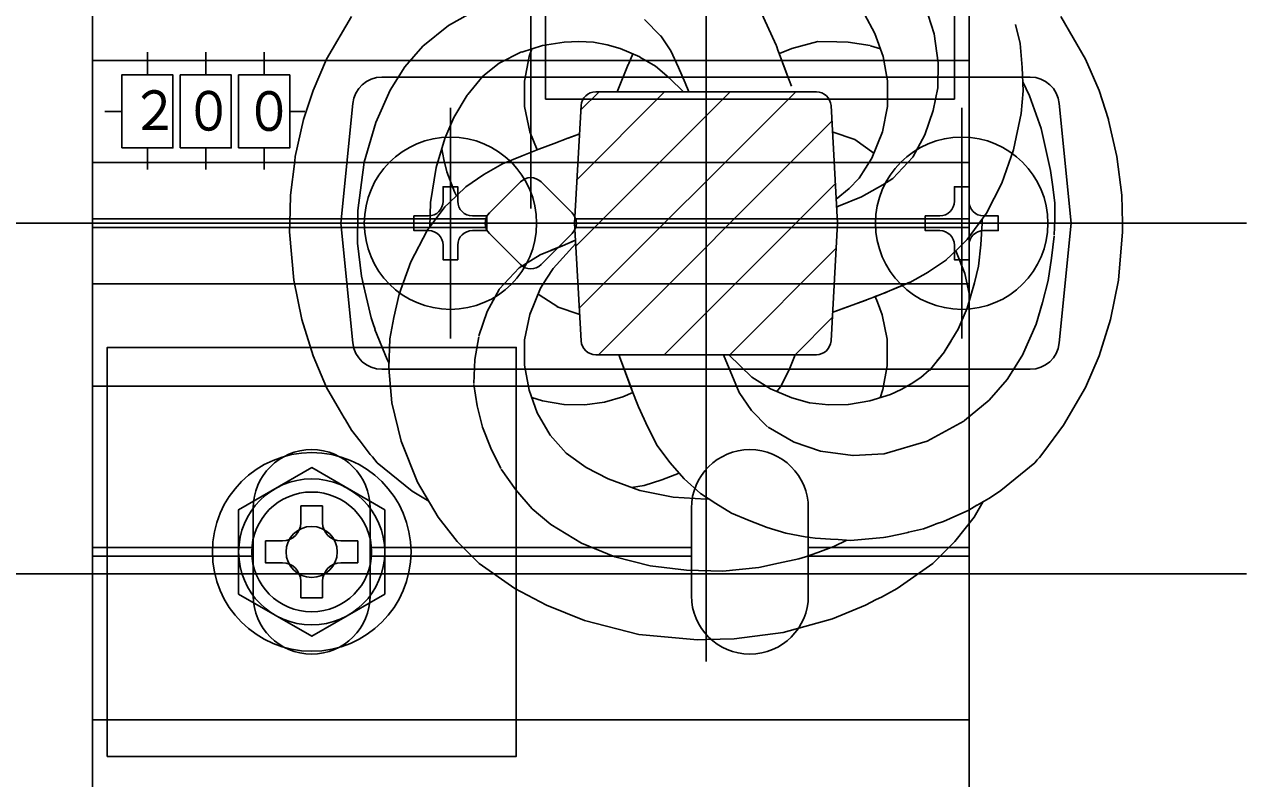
# Model space of a CAD drawing. Units: millimetres, scale not verified. Extents: x -875 to 875, y -1300 to 1293.
# Drawn here: x 95.3 to 179, y -382.6 to -331 of the extents above; entities that cross this region are included whole.
import ezdxf
from ezdxf.enums import TextEntityAlignment as Align

# ---------------------------------------------------------------- set-up
doc = ezdxf.new("R2010")
doc.units = ezdxf.units.MM
doc.header["$LTSCALE"] = 8
for name, color, linetype in [('0-4_YKK_12', 2, 'Continuous'), ('0-5_YKK_13', 4, 'Continuous'), ('0-6_YKK_D', 6, 'Continuous'), ('0-8_YSS_K', 3, 'Continuous')]:
    doc.layers.add(name, color=color, linetype=linetype)
doc.styles.add('ＭＳ ゴシック', font='')
doc.styles.get('ＭＳ ゴシック').set_extended_font_data('MS Gothic')

msp = doc.modelspace()

# ---------------------------------------------------------------- linework, layer by layer
at = {"layer": '0-4_YKK_12'}
msp.add_line((179.002, -368.6), (-84.498, -368.6), dxfattribs=at)
at = {"layer": '0-5_YKK_13'}
for p, q in [((142.002, -374.6), (142.002, -314.6)), ((146.791, -332.417), (145.438, -329.429)), ((116.024, -333.362), (117.727, -330.439)), ((124.359, -331.056), (126.866, -329.678)), ((152.841, -330.298), (153.564, -331.619)), ((157.612, -331.645), (157.006, -329.721)), ((166.277, -330.439), (167.98, -333.362)), ((122.616, -332.477), (124.359, -331.056)), ((137.786, -330.657), (138.888, -331.769)), ((163.493, -332.308), (163.191, -330.993)), ((138.888, -331.769), (138.891, -331.774)), ((138.891, -331.774), (138.892, -331.776)), ((138.892, -331.776), (138.893, -331.777)), ((138.893, -331.777), (138.895, -331.78)), ((138.895, -331.78), (138.897, -331.781)), ((138.897, -331.78), (138.897, -331.778)), ((138.897, -331.778), (139.583, -332.809)), ((138.898, -331.781), (138.897, -331.78)), ((138.897, -331.781), (138.898, -331.781)), ((138.898, -331.781), (138.898, -331.781)), ((153.564, -331.619), (154.115, -333.178)), ((157.901, -333.626), (157.612, -331.645)), ((103.752, -332.89), (103.752, -334.45)), ((107.752, -332.89), (107.752, -334.45)), ((111.752, -332.89), (111.752, -334.45)), ((121.381, -333.903), (122.616, -332.477)), ((129.371, -332.865), (127.838, -333.637)), ((129.371, -332.865), (129.361, -332.845)), ((129.379, -332.88), (130.811, -332.43)), ((129.888, -333.178), (130.07, -332.663)), ((130.811, -332.43), (132.276, -332.204)), ((136.125, -332.644), (137.467, -333.221)), ((139.583, -332.809), (139.583, -332.809)), ((139.583, -332.809), (140.105, -333.94)), ((146.812, -332.464), (146.791, -332.417)), ((146.943, -332.814), (146.812, -332.464)), ((147.524, -334.375), (146.966, -332.877)), ((147.017, -332.993), (147.87, -332.629)), ((147.87, -332.629), (149.657, -332.163)), ((149.657, -332.163), (150.943, -332.174)), ((151.728, -332.204), (150.943, -332.174)), ((153.24, -332.442), (151.728, -332.204)), ((153.932, -332.66), (153.262, -332.448)), ((163.493, -332.308), (163.648, -333.93)), ((100.002, -333.45), (160.002, -333.45)), ((116.024, -333.362), (115.093, -335.522)), ((127.838, -333.637), (126.713, -334.524)), ((129.583, -334.877), (129.888, -333.178)), ((135.905, -335.6), (136.664, -333.725)), ((136.706, -333.67), (136.671, -333.754)), ((136.979, -333.011), (136.706, -333.67)), ((137.467, -333.221), (137.468, -333.222)), ((137.468, -333.222), (138.541, -333.86)), ((154.115, -333.178), (154.416, -334.851)), ((157.858, -335.332), (157.901, -333.626)), ((167.98, -333.362), (168.91, -335.522)), ((119.812, -334.6), (164.192, -334.6)), ((120.382, -335.496), (121.381, -333.903)), ((126.713, -334.524), (125.688, -335.786)), ((138.541, -333.86), (139.473, -334.653)), ((140.56, -334.986), (140.108, -333.947)), ((163.648, -333.93), (163.7, -335.538)), ((129.579, -336.618), (129.583, -334.877)), ((139.473, -334.653), (139.495, -334.673)), ((139.488, -334.666), (140.451, -335.6)), ((140.821, -335.6), (140.56, -334.986)), ((154.421, -334.877), (154.416, -334.851)), ((154.421, -334.877), (154.425, -336.618)), ((157.549, -336.892), (157.858, -335.332)), ((164.15, -335.89), (163.68, -334.912)), ((115.093, -335.522), (115.073, -335.585)), ((115.093, -335.522), (115.094, -335.526)), ((119.401, -337.697), (120.382, -335.496)), ((125.688, -335.786), (125.658, -335.835)), ((133.089, -346.167), (143.656, -335.6)), ((133.169, -341.598), (139.166, -335.6)), ((133.325, -350.421), (148.147, -335.6)), ((133.433, -336.843), (134.676, -335.6)), ((134.448, -335.6), (149.556, -335.6)), ((163.7, -335.538), (163.575, -337.097)), ((164.943, -338.112), (164.15, -335.89)), ((169.553, -337.508), (168.91, -335.522)), ((102.002, -336.95), (100.831, -336.95)), ((114.537, -336.95), (113.502, -336.95)), ((117.822, -336.401), (117.002, -344.6)), ((124.502, -336.7), (124.502, -352.5)), ((129.928, -338.351), (129.579, -336.618)), ((133.449, -336.545), (133.002, -344.6)), ((150.554, -336.545), (151.002, -344.6)), ((154.425, -336.618), (154.076, -338.351)), ((156.986, -338.552), (157.549, -336.892)), ((159.502, -336.7), (159.502, -352.5)), ((163.575, -337.097), (163.058, -339.566)), ((166.182, -336.401), (167.002, -344.6)), ((118.598, -340.425), (119.401, -337.697)), ((134.637, -353.6), (150.614, -337.622)), ((169.553, -337.508), (169.562, -337.547)), ((169.562, -337.547), (170.122, -340.025)), ((124.126, -338.79), (123.534, -340.784)), ((130.43, -339.578), (129.928, -338.351)), ((133.362, -338.484), (132.545, -338.786)), ((133.362, -338.484), (132.569, -338.777)), ((150.634, -338.347), (151.314, -338.578)), ((152.186, -338.876), (150.634, -338.35)), ((154.076, -338.351), (153.338, -340.153)), ((156.181, -340.036), (156.986, -338.552)), ((165.591, -340.984), (164.943, -338.112)), ((103.752, -339.45), (103.752, -340.925)), ((107.752, -339.45), (107.752, -340.925)), ((111.752, -339.45), (111.752, -340.925)), ((123.91, -339.517), (124.057, -340.235)), ((129.402, -339.982), (130.564, -339.527)), ((153.496, -339.803), (152.186, -338.876)), ((163.058, -339.566), (162.258, -341.853)), ((165.178, -339.141), (165.588, -340.984)), ((100.002, -340.45), (160.002, -340.45)), ((113.839, -340.357), (113.544, -342.684)), ((113.881, -340.025), (113.839, -340.358)), ((118.153, -343.718), (118.598, -340.425)), ((124.057, -340.232), (124.258, -341.089)), ((153.338, -340.153), (152.483, -341.505)), ((154.795, -341.544), (156.155, -340.084)), ((156.155, -340.084), (156.181, -340.036)), ((170.46, -342.684), (170.122, -340.025)), ((123.534, -340.784), (123.136, -343.189)), ((124.258, -341.089), (124.776, -342.452)), ((125.553, -342.11), (126.785, -341.264)), ((165.588, -340.984), (165.735, -342.106)), ((124.39, -343.218), (125.553, -342.11)), ((127.173, -343.893), (129.295, -341.772)), ((130.709, -341.772), (132.83, -343.893)), ((139.127, -353.6), (150.851, -341.876)), ((152.483, -341.505), (151.769, -342.252)), ((154.112, -341.968), (152.649, -342.788)), ((154.112, -341.968), (154.795, -341.544)), ((162.258, -341.853), (161.194, -343.914)), ((165.735, -342.106), (165.866, -343.231)), ((113.544, -342.684), (113.543, -342.723)), ((124.776, -342.452), (124.908, -342.724)), ((150.904, -342.943), (151.794, -342.232)), ((170.501, -344.603), (170.46, -342.684)), ((118.13, -345.97), (118.152, -343.789)), ((118.152, -343.789), (118.155, -343.778)), ((124.125, -343.476), (122.915, -345.093)), ((123.136, -343.189), (123.094, -344.854)), ((124.39, -343.218), (124.125, -343.476)), ((165.866, -343.231), (165.866, -344.32)), ((126.927, -344.3), (100.002, -344.3)), ((172.002, -344.6), (112.002, -344.6)), ((132.402, -344.6), (116.602, -344.6)), ((117.822, -352.799), (117.002, -344.6)), ((133.449, -352.655), (133.002, -344.6)), ((160.002, -344.3), (133.077, -344.3)), ((150.554, -352.655), (151.002, -344.6)), ((167.402, -344.6), (151.602, -344.6)), ((161.194, -343.914), (159.869, -345.712)), ((160.82, -346.072), (160.908, -344.598)), ((160.901, -344.601), (160.897, -344.363)), ((165.866, -344.32), (165.838, -345.411)), ((166.182, -352.799), (167.002, -344.6)), ((170.51, -345.039), (170.501, -344.603)), ((100.002, -344.9), (126.927, -344.9)), ((113.49, -345.196), (113.77, -348.504)), ((129.295, -347.428), (127.173, -345.307)), ((132.83, -345.307), (130.709, -347.428)), ((133.077, -344.9), (160.002, -344.9)), ((170.513, -345.196), (170.233, -348.504)), ((170.51, -345.039), (170.505, -345.115)), ((170.505, -345.115), (170.513, -345.196)), ((118.412, -348.216), (118.13, -345.97)), ((125.002, -346.1), (125.002, -347.1)), ((130.65, -346.761), (132.166, -346.137)), ((131.389, -346.456), (132.159, -346.139)), ((131.393, -346.451), (132.159, -346.139)), ((131.536, -347.708), (133.083, -345.982)), ((132.166, -346.137), (133.07, -345.759)), ((132.741, -345.897), (132.841, -345.855)), ((143.617, -353.6), (150.907, -346.31)), ((159.869, -345.712), (159.166, -346.422)), ((160.002, -346.1), (160.002, -347.1)), ((160.65, -347.55), (160.82, -346.072)), ((129.209, -347.656), (130.65, -346.761)), ((158.45, -347.117), (157.163, -347.968)), ((159.166, -346.422), (158.447, -347.108)), ((159.091, -346.491), (159.705, -348.032)), ((127.848, -349.116), (129.209, -347.656)), ((131.536, -347.708), (131.091, -348.369)), ((131.091, -348.369), (131.536, -347.708)), ((157.213, -347.94), (155.942, -348.651)), ((159.705, -348.032), (160.081, -349.724)), ((160.388, -348.689), (160.65, -347.55)), ((100.002, -348.75), (160.002, -348.75)), ((113.77, -348.504), (114.32, -351.188)), ((118.593, -349.014), (118.412, -348.216)), ((118.481, -348.546), (119.085, -351.082)), ((130.675, -349.056), (131.091, -348.369)), ((154.395, -349.305), (155.952, -348.646)), ((160.388, -348.689), (159.878, -350.41)), ((170.233, -348.504), (169.683, -351.19)), ((127.017, -350.648), (127.842, -349.128)), ((127.842, -349.128), (127.844, -349.126)), ((127.844, -349.126), (127.846, -349.125)), ((127.846, -349.125), (127.847, -349.123)), ((127.847, -349.123), (127.848, -349.122)), ((127.851, -349.116), (127.848, -349.116)), ((127.848, -349.122), (127.849, -349.119)), ((127.849, -349.119), (127.851, -349.116)), ((127.851, -349.116), (127.851, -349.116)), ((127.851, -349.116), (127.851, -349.116)), ((129.926, -350.855), (130.675, -349.056)), ((130.502, -349.448), (130.569, -349.501)), ((130.569, -349.501), (131.851, -350.325)), ((153.516, -349.644), (154.378, -349.312)), ((153.575, -349.621), (153.734, -350.001)), ((154.378, -349.312), (154.395, -349.305)), ((133.37, -350.85), (131.818, -350.324)), ((151.821, -350.28), (150.642, -350.716)), ((151.435, -350.423), (150.643, -350.705)), ((152.959, -349.859), (151.435, -350.423)), ((154.053, -350.863), (153.734, -350.001)), ((159.878, -350.41), (159.26, -351.847)), ((119.085, -351.082), (119.211, -351.481)), ((126.455, -352.308), (127.017, -350.648)), ((129.928, -350.849), (129.579, -352.582)), ((129.984, -350.712), (129.928, -350.849)), ((148.107, -353.6), (150.643, -351.064)), ((154.053, -350.863), (154.391, -352.541)), ((169.683, -351.19), (168.91, -353.678)), ((119.211, -351.481), (119.345, -351.879)), ((119.333, -351.882), (120.16, -353.923)), ((158.331, -353.389), (159.26, -351.847)), ((163.637, -353.67), (164.603, -351.503)), ((164.597, -351.5), (163.723, -353.465)), ((120.362, -352.52), (120.289, -354.48)), ((126.175, -353.936), (126.439, -352.38)), ((129.579, -352.583), (129.583, -354.323)), ((154.391, -352.541), (154.389, -354.352)), ((158.331, -353.389), (158.755, -352.686)), ((115.093, -353.678), (116.024, -355.838)), ((149.556, -353.6), (134.448, -353.6)), ((136.479, -354.825), (136.024, -353.6)), ((136.488, -354.847), (136.098, -353.798)), ((144.278, -356.178), (143.184, -353.6)), ((143.553, -353.6), (145.138, -355.138)), ((147.679, -354.638), (148.1, -353.6)), ((158.316, -353.414), (157.291, -354.676)), ((157.808, -354.048), (158.315, -353.413)), ((158.315, -353.413), (158.331, -353.389)), ((158.316, -353.414), (158.331, -353.389)), ((162.623, -355.297), (163.622, -353.704)), ((163.622, -353.704), (163.637, -353.67)), ((168.91, -353.678), (167.98, -355.838)), ((164.192, -354.6), (119.812, -354.6)), ((120.16, -353.923), (120.3, -354.199)), ((120.289, -354.48), (120.293, -354.518)), ((120.293, -354.518), (120.501, -356.892)), ((126.106, -355.577), (126.175, -353.936)), ((129.583, -354.323), (129.888, -356.022)), ((147.66, -354.683), (147.679, -354.64)), ((147.681, -354.634), (147.698, -354.596)), ((154.101, -355.989), (154.389, -354.352)), ((136.911, -355.983), (136.479, -354.825)), ((136.488, -354.847), (136.905, -355.968)), ((145.138, -355.138), (146.418, -355.932)), ((161.388, -356.723), (162.623, -355.297)), ((100.002, -355.75), (160.002, -355.75)), ((116.023, -355.836), (116.023, -355.836)), ((116.024, -355.838), (116.914, -357.366)), ((130.439, -357.581), (129.888, -356.022)), ((136.905, -355.968), (137.384, -357.171)), ((144.278, -356.178), (145.107, -357.422)), ((146.415, -355.931), (147.881, -356.554)), ((153.204, -356.762), (154.625, -356.322)), ((153.205, -356.762), (154.625, -356.322)), ((153.914, -356.542), (154.101, -355.989)), ((166.479, -358.415), (167.98, -355.838)), ((120.501, -356.892), (121.13, -359.523)), ((130.81, -356.764), (130.076, -356.538)), ((132.275, -357.004), (130.81, -356.764)), ((132.275, -357.004), (130.81, -356.765)), ((132.277, -357.004), (132.275, -357.004)), ((137.384, -357.171), (138.01, -358.553)), ((151.75, -357.003), (153.205, -356.762)), ((159.699, -358.1), (161.388, -356.723)), ((116.914, -357.366), (117.223, -357.918)), ((117.223, -357.918), (117.312, -358.049)), ((117.312, -358.049), (117.727, -358.761)), ((131.32, -359.103), (130.441, -357.58)), ((146.217, -358.543), (145.107, -357.422)), ((117.727, -358.761), (118.322, -359.514)), ((138.01, -358.553), (138.644, -359.809)), ((146.245, -358.559), (147.983, -359.571)), ((157.137, -359.522), (159.644, -358.144)), ((159.625, -358.137), (159.644, -358.144)), ((159.644, -358.144), (159.699, -358.1)), ((165.135, -360.252), (166.479, -358.415)), ((118.322, -359.514), (119.015, -360.437)), ((121.13, -359.523), (122.242, -362.318)), ((132.434, -360.334), (131.32, -359.103)), ((147.983, -359.571), (148.041, -359.59)), ((148.041, -359.59), (149.845, -360.204)), ((157.137, -359.522), (154.204, -360.39)), ((119.015, -360.437), (119.176, -360.593)), ((133.798, -361.311), (132.434, -360.334)), ((138.644, -359.809), (139.514, -360.981)), ((152.041, -360.511), (149.845, -360.204)), ((152.046, -360.508), (152.042, -360.509)), ((152.075, -360.509), (152.068, -360.507)), ((154.204, -360.39), (152.075, -360.509)), ((164.827, -360.628), (165.135, -360.252)), ((119.176, -360.593), (119.495, -360.996)), ((121.876, -362.946), (119.495, -360.996)), ((135.306, -362.107), (133.798, -361.311)), ((139.514, -360.981), (140.495, -362.093)), ((164.509, -360.996), (162.191, -362.895)), ((164.509, -360.996), (164.663, -360.801)), ((164.663, -360.801), (164.827, -360.628)), ((128.973, -362.852), (127.979, -361.431)), ((137.476, -362.891), (135.306, -362.107)), ((137.761, -362.565), (138.975, -362.159)), ((138.975, -362.159), (140.167, -361.717)), ((140.495, -362.093), (141.629, -363.093)), ((123.014, -363.633), (121.876, -362.946)), ((122.242, -362.318), (123.656, -364.726)), ((130.096, -364.154), (128.973, -362.852)), ((136.904, -362.684), (137.761, -362.565)), ((139.739, -363.343), (137.476, -362.891)), ((141.629, -363.093), (142.674, -363.784)), ((142.002, -363.479), (139.739, -363.343)), ((142.066, -363.475), (142.002, -363.479)), ((142.066, -363.475), (142.202, -363.472)), ((143.744, -364.448), (142.674, -363.784)), ((160.532, -363.909), (159.992, -364.235)), ((160.348, -364.726), (160.974, -363.66)), ((111.002, -364.1), (111.002, -370.1)), ((115.752, -363.95), (114.252, -363.95)), ((114.252, -363.95), (114.252, -365.1)), ((115.752, -365.1), (115.752, -363.95)), ((119.002, -364.1), (119.002, -370.1)), ((123.656, -364.726), (124.962, -366.389)), ((131.373, -365.228), (130.096, -364.154)), ((141.002, -364.1), (141.002, -370.1)), ((143.744, -364.448), (144.951, -364.961)), ((149.002, -364.1), (149.002, -370.1)), ((158.72, -364.812), (159.992, -364.235)), ((159.042, -366.389), (160.348, -364.726)), ((133.472, -366.501), (131.373, -365.228)), ((144.951, -364.961), (146.195, -365.432)), ((146.195, -365.432), (147.455, -365.82)), ((156.892, -365.521), (155.853, -365.753)), ((157.543, -365.263), (156.892, -365.521)), ((157.543, -365.263), (157.764, -365.188)), ((113.002, -366.35), (111.852, -366.35)), ((118.152, -366.35), (117.002, -366.35)), ((118.152, -366.35), (118.152, -367.85)), ((124.962, -366.389), (126.478, -367.892)), ((150.524, -366.231), (151.036, -366.256)), ((151.643, -366.296), (150.752, -366.726)), ((151.882, -366.312), (151.036, -366.256)), ((154.14, -366.115), (151.882, -366.312)), ((154.315, -366.089), (155.31, -365.886)), ((155.31, -365.886), (155.805, -365.766)), ((155.805, -365.766), (155.853, -365.753)), ((157.526, -367.892), (159.042, -366.389)), ((100.002, -366.8), (111.002, -366.8)), ((119.002, -366.8), (141.002, -366.8)), ((135.764, -367.433), (133.472, -366.501)), ((149.659, -367.134), (148.802, -367.436)), ((149.002, -366.8), (160.002, -366.8)), ((150.752, -366.726), (149.659, -367.134)), ((100.002, -367.4), (111.002, -367.4)), ((117.002, -367.85), (118.152, -367.85)), ((119.002, -367.4), (141.002, -367.4)), ((126.478, -367.892), (128.911, -369.613)), ((138.183, -368.046), (135.764, -367.433)), ((140.657, -368.35), (138.183, -368.046)), ((146.962, -367.88), (145.614, -368.165)), ((148.349, -367.564), (146.962, -367.88)), ((148.802, -367.436), (148.349, -367.564)), ((149.002, -367.4), (160.002, -367.4)), ((155.093, -369.613), (157.526, -367.892)), ((143.146, -368.426), (140.657, -368.35)), ((145.614, -368.165), (143.146, -368.426)), ((114.252, -369.1), (114.252, -370.25)), ((115.752, -370.25), (115.752, -369.1)), ((155.093, -369.613), (154.422, -369.965)), ((114.252, -370.25), (115.752, -370.25)), ((153.657, -370.367), (152.916, -370.756)), ((154.011, -370.195), (153.657, -370.367)), ((154.422, -369.965), (154.011, -370.195)), ((152.916, -370.756), (150.649, -371.679)), ((137.408, -372.752), (133.687, -371.8)), ((150.649, -371.679), (147.275, -372.622)), ((141.406, -373.112), (137.408, -372.752)), ((142.001, -373.099), (141.406, -373.112)), ((143.918, -373.058), (142.001, -373.099)), ((147.275, -372.622), (143.918, -373.058)), ((100.002, -378.6), (160.002, -378.6))]:
    msp.add_line(p, q, dxfattribs=at)
for points in [[(160.002, -245.9), (160.002, -443.3), (100.002, -443.3), (100.002, -245.9)], [(131.002, -336.1), (159.002, -336.1), (159.002, -308.1), (131.002, -308.1)], [(102.002, -339.45), (105.502, -339.45), (105.502, -334.45), (102.002, -334.45)], [(106.002, -339.45), (109.502, -339.45), (109.502, -334.45), (106.002, -334.45)], [(110.002, -339.45), (113.502, -339.45), (113.502, -334.45), (110.002, -334.45)], [(101.002, -381.1), (129.002, -381.1), (129.002, -353.1), (101.002, -353.1)], [(120.002, -364.213), (115.002, -361.326), (110.002, -364.213), (110.002, -369.987), (115.002, -372.874), (120.002, -369.987)]]:
    msp.add_lwpolyline(points, close=True, dxfattribs=at)
for points in [[(132.276, -332.204), (133.291, -332.166), (134.289, -332.196)], [(134.289, -332.196), (135.224, -332.384), (136.125, -332.644)], [(139.583, -332.809), (139.584, -332.81), (139.585, -332.813)], [(139.585, -332.813), (139.588, -332.822), (139.596, -332.845)], [(146.941, -332.81), (147.528, -334.387), (147.84, -335.226)], [(138.54, -333.86), (139.472, -334.652), (139.494, -334.672)], [(115.073, -335.584), (114.451, -337.508), (113.881, -340.025)], [(125.658, -335.835), (124.744, -337.353), (124.126, -338.79)], [(130.564, -339.527), (131.603, -339.134), (132.545, -338.786)], [(126.785, -341.264), (128.064, -340.543), (129.402, -339.982)], [(124.002, -343.1), (124.002, -342.1), (125.002, -342.1), (125.002, -343.1)], [(159.002, -343.1), (159.002, -342.1), (160.002, -342.1), (160.002, -343.1)], [(113.543, -342.723), (113.503, -344.603), (113.49, -345.196)], [(152.649, -342.788), (151.073, -343.438), (150.937, -343.491)], [(118.157, -343.734), (118.156, -343.725), (118.153, -343.718)], [(118.155, -343.778), (118.157, -343.751), (118.157, -343.734)], [(123.002, -345.1), (122.002, -345.1), (122.002, -344.1), (123.002, -344.1)], [(126.002, -344.1), (127.002, -344.1), (127.002, -345.1), (126.002, -345.1)], [(158.002, -345.1), (157.002, -345.1), (157.002, -344.1), (158.002, -344.1)], [(161.002, -344.1), (162.002, -344.1), (162.002, -345.1), (161.002, -345.1)], [(120.987, -349.456), (121.795, -347.234), (122.915, -345.093)], [(165.835, -345.481), (165.651, -347.002), (165.425, -348.52)], [(125.002, -347.1), (124.002, -347.1), (124.002, -346.1)], [(160.002, -347.1), (159.002, -347.1), (159.002, -346.1)], [(155.942, -348.651), (153.659, -349.591), (151.821, -350.28)], [(165.425, -348.52), (165.041, -350.017), (164.596, -351.5)], [(120.362, -352.52), (120.618, -351.05), (120.987, -349.456)], [(114.321, -351.19), (115.093, -353.676), (115.093, -353.678)], [(115.093, -353.675), (115.093, -353.675), (115.093, -353.676)], [(146.849, -356.116), (147.088, -355.799), (147.679, -354.638)], [(156.051, -355.591), (156.701, -355.163), (157.275, -354.661)], [(126.686, -358.557), (126.337, -357.093), (126.11, -355.636)], [(136.992, -356.196), (136.306, -356.487), (135.048, -356.858)], [(154.625, -356.322), (155.359, -355.983), (156.051, -355.591)], [(135.048, -356.858), (133.703, -357.043), (132.277, -357.004)], [(147.881, -356.554), (149.087, -356.889), (150.373, -357.043)], [(150.373, -357.043), (151.729, -357.004), (151.75, -357.003)], [(127.961, -361.4), (127.26, -359.998), (126.686, -358.557)], [(152.042, -360.509), (152.041, -360.51), (152.041, -360.511)], [(152.068, -360.507), (152.054, -360.507), (152.046, -360.508)], [(161.356, -363.443), (161.746, -363.2), (162.191, -362.895)], [(160.532, -363.909), (160.554, -363.898), (161.356, -363.443)], [(157.764, -365.188), (158.245, -365.008), (158.72, -364.812)], [(111.852, -366.35), (111.852, -367.85), (113.002, -367.85)], [(147.455, -365.82), (148.791, -366.075), (149.478, -366.152)], [(149.478, -366.152), (149.825, -366.183), (150.524, -366.231)], [(154.14, -366.115), (154.295, -366.092), (154.315, -366.089)], [(133.687, -371.8), (131.088, -370.756), (128.911, -369.613)]]:
    msp.add_lwpolyline(points, dxfattribs=at)
for centre, radius in [((124.502, -344.6), 5.9), ((159.502, -344.6), 5.9), ((115.002, -367.1), 6.8), ((115.002, -367.1), 5), ((115.002, -367.1), 4.1), ((115.002, -367.1), 1.75)]:
    msp.add_circle(centre, radius, dxfattribs=at)
for centre, radius, start, end in [((119.812, -336.6), 2, 90, 174.28941), ((164.192, -336.6), 2, 5.71059, 90), ((134.448, -336.6), 1, 90, 176.82017), ((149.556, -336.6), 1, 3.17983, 90), ((130.002, -342.479), 1, 45, 135), ((123.002, -343.1), 1, 270, 0), ((126.002, -343.1), 1, 180, 270), ((158.002, -343.1), 1, 270, 0), ((161.002, -343.1), 1, 180, 270), ((127.881, -344.6), 1, 135, 225), ((132.123, -344.6), 1, 315, 45), ((123.002, -346.1), 1, 0, 90), ((126.002, -346.1), 1, 90, 180), ((158.002, -346.1), 1, 0, 90), ((161.002, -346.1), 1, 90, 180), ((130.002, -346.721), 1, 225, 315), ((119.812, -352.6), 2, 185.71059, 270), ((134.448, -352.6), 1, 183.17983, 270), ((149.556, -352.6), 1, 270, 356.82017), ((164.192, -352.6), 2, 270, 354.28941), ((115.002, -364.1), 4, 0, 180), ((145.002, -364.1), 4, 0, 180), ((113.002, -365.1), 1.25, 270, 0), ((117.002, -365.1), 1.25, 180, 270), ((113.002, -369.1), 1.25, 0, 90), ((117.002, -369.1), 1.25, 90, 180), ((115.002, -370.1), 4, 180, 0), ((145.002, -370.1), 4, 180, 0)]:
    msp.add_arc(centre, radius, start, end, dxfattribs=at)
at = {"layer": '0-6_YKK_D'}
msp.add_line((130.002, -343.6), (130.002, -213.6), dxfattribs=at)
at = {"layer": '0-8_YSS_K'}
msp.add_line((-199.998, -344.6), (179.002, -344.6), dxfattribs=at)

# ---------------------------------------------------------------- texts
at = {"layer": '0-5_YKK_13', "style": 'ＭＳ ゴシック', "width": 0.9}
for s, p in [('２', (102.596, -339.032)), ('０', (106.285, -339.072)), ('０', (110.421, -339.09))]:
    msp.add_text(s, height=2.711, dxfattribs=at).set_placement(p, align=Align.BOTTOM_LEFT)

doc.saveas('drawing.dxf')
